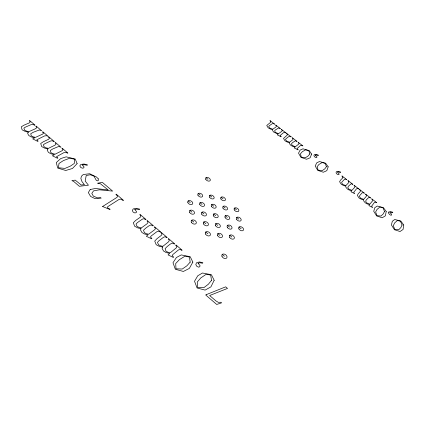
<?xml version="1.0" encoding="UTF-8"?>
<svg xmlns="http://www.w3.org/2000/svg" width="425" height="425" viewBox="0 0 425 425"><rect width="100%" height="100%" fill="white"/><g stroke="black" fill="none" stroke-linecap="round" stroke-linejoin="round"><path stroke-width="0.64" d="M206.024 177.708L207.958 179.281M221.09 197.211L223.072 198.826M234.462 208.107L236.465 209.743M209.759 195.378L211.746 197.003M223.167 206.348L225.181 207.995M236.73 217.446L238.76 219.109M198.247 193.513L200.239 195.149M211.698 204.563L213.717 206.221M225.303 215.735L227.343 217.409M239.057 227.035L241.118 228.724M200.048 202.752L202.072 204.414M213.695 214.003L215.741 215.688M227.497 225.377L229.564 227.083M188.211 200.908L190.235 202.587M201.902 212.24L203.952 213.934M215.746 223.699L217.818 225.415M229.744 235.285L231.843 237.023M189.911 210.444L191.972 212.155M203.803 221.988L205.881 223.72M217.85 233.665L219.953 235.413M191.664 220.251L193.752 221.993M205.758 232.013L207.873 233.777M222.243 254.453L224.416 256.275M340.42 172.051L340.42 172.417L338.364 171.918L337.413 172.162L339.06 173.825L339.022 174.537L338.295 174.707L337.052 174.107L336.079 172.901L336.271 171.758L338.061 171.392L340.42 172.051M98.271 178.851L98.233 180.694L97.336 180.822L96.225 180.258L94.052 176.226L90.302 174.749L86.211 175.514L85.186 181.093L88.448 185.199L79.337 186.293L73.807 181.539L71.899 180.577L75.23 180.136L81.17 184.987L84.432 184.678L82.004 181.661L80.856 178.505L81.43 176.216L83.252 174.537L89.702 173.74L96.496 177.018L98.271 178.851M74.433 159.253L74.322 163.439L70.268 166.18L64.961 168.422L58.464 167.753L58.985 163.439L63.479 160.549L69.95 158.143L74.433 159.253M315.308 155.167L316.912 156.793L316.843 157.478L316.094 157.622L314.861 157.027L313.926 155.847L314.165 154.758L316.003 154.44L318.373 155.12L318.352 155.47L316.285 154.955L315.308 155.167M388.716 212.091L388.652 213.355L389.714 214.641L390.968 215.247L391.648 215.023L391.611 214.237L389.853 212.484L390.74 212.171L392.764 212.622L392.727 212.218L390.394 211.602L388.716 212.091M289.473 142.646L289.414 143.57L290.737 145.254L292.527 146.312L295.104 147.124L294.228 147.948L298.005 149.876L298.212 149.706L297.006 148.638L300.417 145.541L301.516 145.318L302.919 145.918L298.106 142.216L298.998 143.416L298.663 144.128L295.433 146.726L292.315 145.462L291.412 143.841L292.474 142.678L295.402 140.797L297.102 141.445L292.267 137.727L293.117 139.028L292.687 139.83L289.616 142.221L286.53 140.994L285.494 139.421L286.142 138.587L288.745 136.6L289.691 136.324L291.268 136.962L286.54 133.322L287.369 134.507L287.125 135.198L283.502 138.433L284.984 140.808L287.428 142.109L289.473 142.646M272.638 129.652L272.547 130.544L273.833 132.196L278.189 134.072L277.275 134.852L281.037 136.77L281.249 136.611L280.064 135.564L283.618 132.611L284.739 132.414L286.142 133.014L281.392 129.365L282.253 130.539L281.892 131.219L278.534 133.689L275.421 132.419L274.561 130.836L275.671 129.726L278.699 127.952L280.399 128.6L275.628 124.934L276.441 126.204L275.979 126.974L272.797 129.243L269.71 128.01L268.712 126.475L269.397 125.672L272.096 123.792L273.068 123.532L274.64 124.174L269.976 120.583L270.778 121.741L270.502 122.411L266.735 125.487L268.154 127.808L270.582 129.104L272.638 129.652M403.75 224.99L403.054 229.479L400.026 231.519L394.469 229.744L391.425 224.99L392.312 221.271L394.719 219.497L400.817 221.021L403.75 224.99M360.4 190.682L360.267 191.489L358.185 193.832L357.345 195.431L359.098 198.055L361.595 199.383L363.609 199.862L363.694 200.924L365.197 202.768L367.046 203.857L369.596 204.616L368.889 205.62L372.746 207.575L371.615 206.226L374.361 202.449L375.365 202.119L376.778 202.714L371.678 198.794L372.704 200.111L372.497 200.945L369.84 204.138L366.711 202.895L365.617 201.105L366.44 199.697L368.916 197.349L370.616 197.976L365.5 194.044L366.493 195.473L366.212 196.419L363.678 199.367L360.586 198.167L359.369 196.435L359.853 195.436L362.01 192.987L362.86 192.605L364.443 193.232L359.438 189.38L360.4 190.682M386.219 211.496L385.363 215.831L382.229 217.759L376.662 215.964L373.74 211.315L374.76 207.729L377.257 206.051L383.382 207.613L386.219 211.496M342.842 177.172L342.683 177.953L340.489 180.184L339.586 181.725L341.27 184.285L343.756 185.608L345.775 186.102L345.828 187.127L347.289 188.934L349.122 190.018L351.677 190.788L350.933 191.749L354.769 193.694L353.669 192.376L356.58 188.764L357.606 188.461L359.019 189.056L353.988 185.188L354.981 186.479L354.742 187.282L351.942 190.331L348.819 189.083L347.767 187.329L348.649 185.98L351.241 183.749L352.941 184.386L347.889 180.503L348.851 181.905L348.532 182.814L345.865 185.624L342.773 184.418L341.599 182.723L342.125 181.762L344.393 179.43L345.265 179.068L346.848 179.701L341.913 175.902L342.842 177.172M198.124 263.256L200.069 265.652L199.75 266.783L198.555 267.15L196.855 266.374L195.798 264.6L196.509 262.772L199.41 261.949L202.815 262.666L202.677 263.24L199.686 262.74L198.124 263.256M162.525 247.005L162.122 248.519L163.598 251.058L166.01 252.492L169.713 253.406L168.082 254.899L173.273 257.433L173.65 257.12L172.141 255.574L172.917 254.485L178.41 249.964L180.168 249.427L181.857 250.405L182.128 250.182L175.955 244.933L175.679 245.156L176.933 246.739L176.184 247.945L170.351 252.705L167.976 252.253L165.962 251.138L165.118 248.641L167.142 246.574L170.149 244.178L172.274 243.063L174.399 244.062L174.67 243.844L168.481 238.584L168.204 238.802L169.352 240.555L168.422 241.921L162.892 246.288L160.772 245.921L158.541 244.784L157.473 242.393L158.759 240.933L163.444 237.315L164.996 236.714L166.908 237.729L167.206 237.501L161.165 232.363L160.884 232.576L162.042 234.143L161.426 235.296L156.905 238.76L154.737 241.097L156.209 244.726L159.545 246.458L162.525 247.005M102.6 206.513L109.825 209.477L110.16 209.259L107.711 207.963L107.323 207.182L108.04 206.486L118.915 199.522L120.737 199.07L123.16 200.568L123.5 200.345L116.222 194.156L115.897 194.358L117.582 196.217L116.981 197.381L102.6 206.513M140.978 228.565L140.521 230.021L141.934 232.491L144.319 233.915L148.028 234.85L146.338 236.263L151.497 238.786L151.884 238.494L150.407 236.98L151.226 235.939L156.915 231.667L158.706 231.173L160.379 232.14L160.655 231.928L154.594 226.775L154.312 226.987L155.523 228.533L154.732 229.686L148.692 234.186L146.312 233.713L144.319 232.608L143.538 230.185L145.648 228.225L148.761 225.957L150.939 224.915L153.048 225.914L153.335 225.702L147.252 220.538L146.965 220.74L148.065 222.45L147.087 223.752L141.366 227.885L139.246 227.492L137.025 226.366L136.021 224.044L137.371 222.652L142.21 219.236L143.793 218.678L145.69 219.688L145.998 219.47L140.064 214.423L139.772 214.625L140.893 216.155L140.234 217.26L135.564 220.527L133.307 222.753L134.677 226.275L137.987 227.997L140.978 228.565M134.805 209.44L136.579 211.677L136.149 212.675L134.89 212.952L133.216 212.187L132.292 210.545L133.19 208.941L136.244 208.324L139.671 209.121L139.48 209.631L136.452 209.052L134.805 209.44M328.174 166.828L326.809 170.664L323.34 172.237L317.746 170.361L315.212 166.069L316.668 162.913L319.446 161.527L325.646 163.221L328.174 166.828M311.626 154.089L310.117 157.787L306.558 159.258L300.958 157.362L298.531 153.17L300.103 150.131L302.961 148.83L309.182 150.562L311.626 154.089M402.077 224.958L400.871 227.55L398.746 229.75L394.772 229.442L393.311 225.627L394.692 222.886L397.412 220.474L400.435 221.26L402.077 224.958M82.471 164.969L84.113 167.073L83.598 167.971L82.291 168.173L80.638 167.407L79.82 165.877L80.856 164.448L84.028 164.008L87.476 164.857L87.237 165.32L84.187 164.672L82.471 164.969M214.173 280.266L210.917 286.864L205.1 290.105L197.072 287.959L194.533 281.254L197.768 275.772L202.465 273.009L211.416 274.741L214.173 280.266M384.524 211.443L383.217 213.934L380.997 216.028L376.98 215.672L375.631 211.958L377.118 209.328L379.955 207.033L382.983 207.841L384.524 211.443M192.833 262.098L189.343 268.419L183.377 271.453L175.344 269.269L172.986 262.756L176.417 257.513L181.241 254.92L190.219 256.727L192.833 262.098M47.892 148.92L47.228 150.121L48.365 152.309L50.649 153.669L54.368 154.705L52.429 155.789L57.439 158.265L57.885 158.042L56.557 156.66L64.01 152.58L65.939 152.278L67.543 153.212L67.862 153.048L62.252 148.282L61.933 148.442L62.985 149.834L62.008 150.758L55.149 154.179L52.742 153.627L50.819 152.559L50.336 150.461L52.78 148.931L58.708 146.466L61.088 147.289L55.468 142.513L55.144 142.667L56.057 144.192L54.867 145.233L48.386 148.367L46.235 147.895L44.088 146.795L43.355 144.76L44.933 143.671L50.405 141.079L52.121 140.712L53.954 141.695L54.304 141.525L48.811 136.861L48.487 137.009L49.449 138.38L48.615 139.278L43.339 141.748L40.704 143.491L41.666 146.567L44.869 148.24L47.892 148.92M90.19 189.513L88.342 192.573L90.589 196.424L95.046 198.64L101.139 198.151L100.688 197.604L97.468 197.859L93.351 196.116L91.816 193.407L93.532 190.873L99.402 189.816L112.625 191.101L102.414 182.421L97.707 183.159L97.899 183.526L100.348 183.701L108.216 190.007L95.487 188.488L90.19 189.513M28.337 132.186L27.63 133.338L28.709 135.463L30.977 136.813L34.696 137.865L32.704 138.89L37.687 141.35L38.144 141.143L36.842 139.788L44.482 135.957L46.437 135.697L48.354 136.468L42.84 131.782L42.511 131.931L43.531 133.291L42.521 134.173L35.498 137.376L33.086 136.802L31.179 135.745L30.754 133.71L33.267 132.271L39.318 129.976L41.693 130.804L36.167 126.108L35.833 126.252L36.709 127.739L35.482 128.727L28.852 131.66L26.695 131.171L24.56 130.082L23.88 128.1L25.505 127.07L31.105 124.647L32.847 124.318L34.669 125.295L35.025 125.136L29.622 120.546L29.293 120.689L30.218 122.028L29.352 122.878L23.959 125.194L21.25 126.836L22.121 129.822L25.303 131.484L28.337 132.186M326.416 166.701L324.785 168.863L322.246 170.627L318.112 170.117L317.108 166.733L318.947 164.454L322.145 162.541L325.21 163.402L326.416 166.701M211.528 280.357L208.367 284.229L203.92 287.613L197.715 287.491L197.237 282.035L200.781 277.929L206.274 274.221L210.694 275.118L211.528 280.357M309.852 153.94L308.13 156.012L305.501 157.686L301.336 157.133L300.427 153.839L302.361 151.661L305.66 149.85L308.736 150.732L309.852 153.94M190.161 262.145L186.851 265.837L182.261 269.036L176.003 268.823L175.695 263.548L179.393 259.643L185.05 256.142L189.481 257.082L190.161 262.145M77.122 163.609L72.452 168.481L65.737 170.478L57.704 168.061L56.286 162.578L60.711 158.578L66.167 156.841L75.262 159.024L77.122 163.609M206.114 294.716L205.769 295.046L216.708 304.454L221.489 302.871L221.143 302.276L218.248 302.308L215.911 300.905L209.637 295.518L227.513 288.426L225.654 286.843L206.114 294.716M213.472 215.868A2.699 1.785 30.1 0 0 217.786 217.377A2.699 1.785 30.1 0 0 215.948 213.833A2.699 1.785 30.1 0 0 213.472 215.868M211.475 206.375A2.662 1.737 29.6 0 0 215.735 207.878A2.662 1.737 29.6 0 0 213.929 204.42A2.662 1.737 29.6 0 0 211.475 206.375M201.636 214.115A2.72 1.812 29.2 0 0 206.003 215.634A2.72 1.812 29.2 0 0 204.197 212.075A2.72 1.812 29.2 0 0 201.636 214.115M215.528 225.622A2.736 1.833 30.7 0 0 219.895 227.136A2.736 1.833 30.7 0 0 218.025 223.502A2.736 1.833 30.7 0 0 215.528 225.622M225.123 217.595A2.678 1.758 31 0 0 229.383 219.087A2.678 1.758 31 0 0 227.513 215.565A2.678 1.758 31 0 0 225.123 217.595M234.313 209.902A2.619 1.684 31.2 0 0 238.468 211.374A2.619 1.684 31.2 0 0 236.603 207.958A2.619 1.684 31.2 0 0 234.313 209.902M220.904 198.958A2.603 1.668 29.9 0 0 225.059 200.441A2.603 1.668 29.9 0 0 223.252 197.083A2.603 1.668 29.9 0 0 220.904 198.958M197.981 195.282A2.646 1.716 28.2 0 0 202.236 196.791A2.646 1.716 28.2 0 0 200.494 193.396A2.646 1.716 28.2 0 0 197.981 195.282M187.903 202.736A2.704 1.79 27.7 0 0 192.27 204.266A2.704 1.79 27.7 0 0 190.528 200.77A2.704 1.79 27.7 0 0 187.903 202.736M191.362 222.195A2.778 1.897 28.7 0 0 195.845 223.741A2.778 1.897 28.7 0 0 194.039 220.065A2.778 1.897 28.7 0 0 191.362 222.195M205.503 234.01A2.794 1.918 30.3 0 0 209.987 235.54A2.794 1.918 30.3 0 0 208.112 231.795A2.794 1.918 30.3 0 0 205.503 234.01M229.574 237.262A2.752 1.854 32.2 0 0 233.947 238.765A2.752 1.854 32.2 0 0 232.008 235.062A2.752 1.854 32.2 0 0 229.574 237.262M238.919 228.937A2.693 1.774 32.4 0 0 243.18 230.419A2.693 1.774 32.4 0 0 241.246 226.833A2.693 1.774 32.4 0 0 238.919 228.937M236.582 219.295A2.656 1.727 31.8 0 0 240.794 220.772A2.656 1.727 31.8 0 0 238.893 217.271A2.656 1.727 31.8 0 0 236.582 219.295M222.982 208.154A2.64 1.711 30.4 0 0 227.189 209.642A2.64 1.711 30.4 0 0 225.356 206.205A2.64 1.711 30.4 0 0 222.982 208.154M209.53 197.136A2.624 1.689 29.1 0 0 213.738 198.629A2.624 1.689 29.1 0 0 211.963 195.256A2.624 1.689 29.1 0 0 209.53 197.136M199.782 204.568A2.683 1.764 28.7 0 0 204.096 206.088A2.683 1.764 28.7 0 0 202.321 202.608A2.683 1.764 28.7 0 0 199.782 204.568M189.608 212.33A2.741 1.843 28.2 0 0 194.028 213.871A2.741 1.843 28.2 0 0 192.259 210.285A2.741 1.843 28.2 0 0 189.608 212.33M203.543 223.922A2.757 1.865 29.7 0 0 207.968 225.452A2.757 1.865 29.7 0 0 206.13 221.797A2.757 1.865 29.7 0 0 203.543 223.922M217.637 235.647A2.773 1.886 31.3 0 0 222.062 237.166A2.773 1.886 31.3 0 0 220.155 233.442A2.773 1.886 31.3 0 0 217.637 235.647M227.317 227.295A2.715 1.806 31.6 0 0 231.63 228.788A2.715 1.806 31.6 0 0 229.728 225.181A2.715 1.806 31.6 0 0 227.317 227.295M205.79 179.366A2.561 1.604 28.2 0 0 209.892 180.853A2.561 1.604 28.2 0 0 208.181 177.629A2.561 1.604 28.2 0 0 205.79 179.366M222.041 256.567A2.853 1.992 32.8 0 0 226.589 258.092A2.853 1.992 32.8 0 0 224.607 254.177A2.853 1.992 32.8 0 0 222.041 256.567"/></g></svg>
